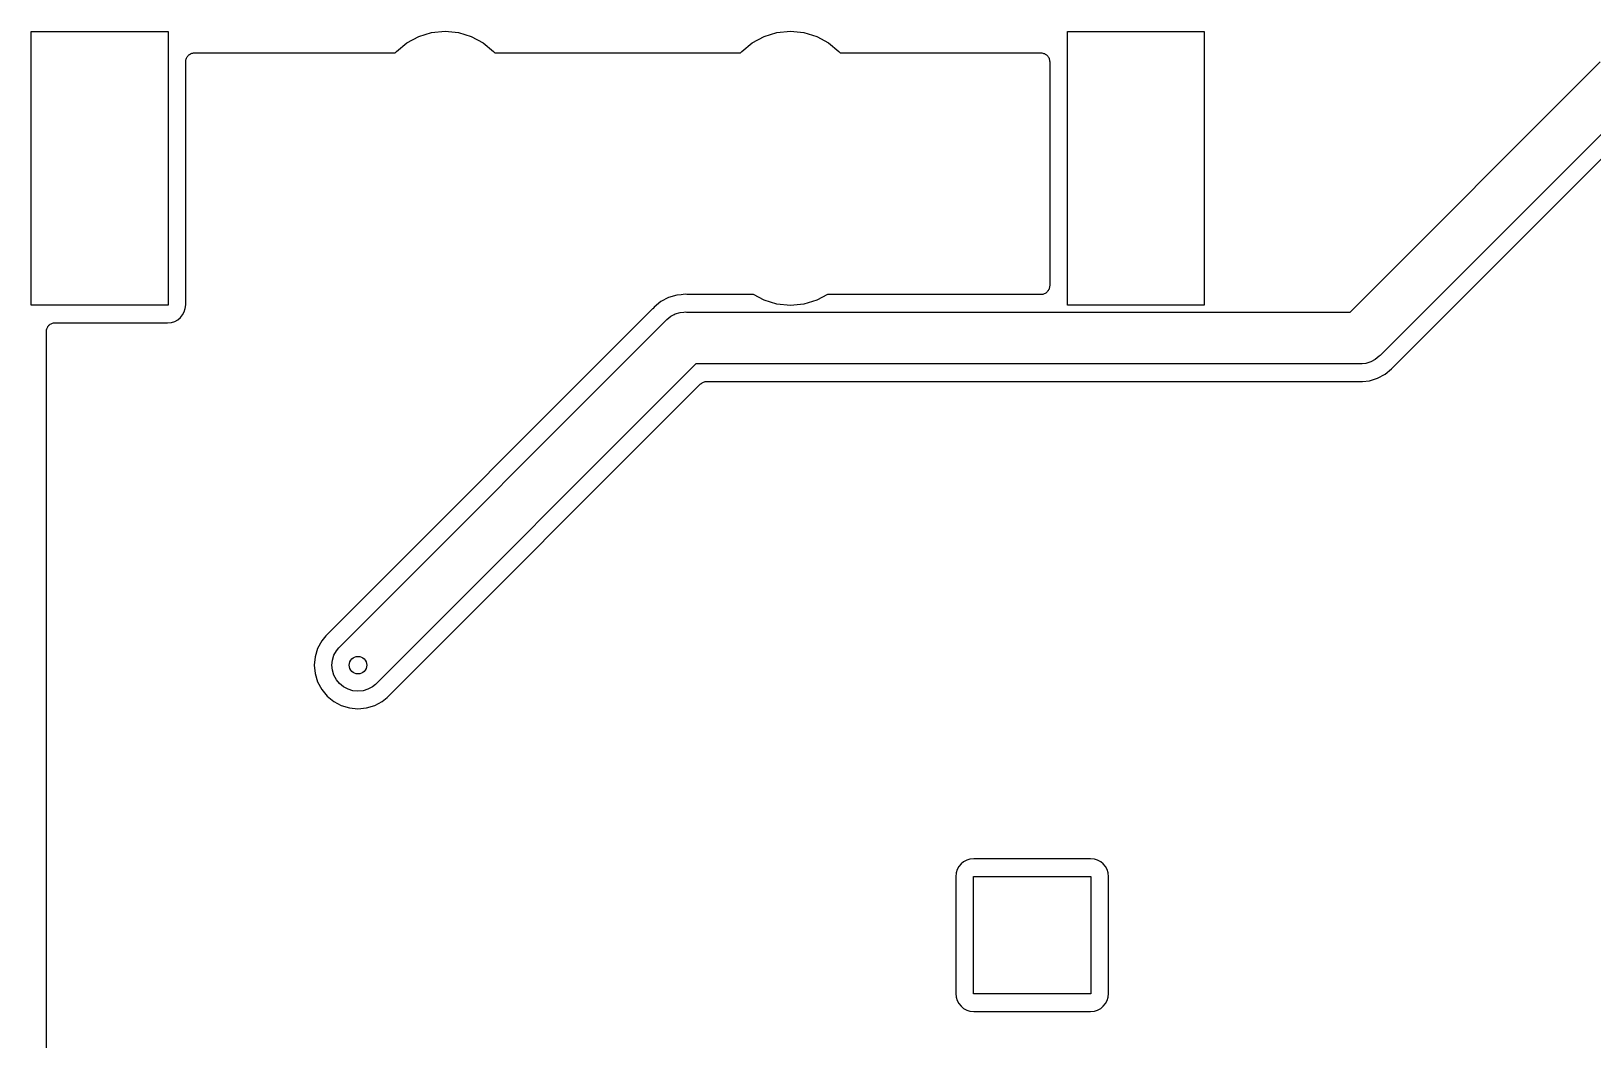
# Model space of a CAD drawing. Extents: x 150.4 to 195, y -135.4 to -96.2.
# Drawn here: x 150.41 to 173.02, y -110.81 to -96.22 of the extents above; entities that cross this region are included whole.
import ezdxf

# ---------------------------------------------------------------- set-up
doc = ezdxf.new("R2010")
doc.units = 0
doc.header["$MEASUREMENT"] = 0
doc.layers.add('BLACK', color=7, linetype='CONTINUOUS')

msp = doc.modelspace()

# ---------------------------------------------------------------- linework, layer by layer
at = {"layer": 'BLACK', "linetype": 'CONTINUOUS'}
for p, q in [((150.41, -100.18), (150.41, -96.22)), ((150.41, -96.22), (152.39, -96.22)), ((152.39, -96.22), (152.39, -100.18)), ((155.847, -96.3829), (156.019, -96.2909)), ((156.019, -96.2909), (156.206, -96.2343)), ((156.206, -96.2343), (156.4, -96.2152)), ((156.4, -96.2152), (156.594, -96.2343)), ((156.594, -96.2343), (156.781, -96.2909)), ((156.781, -96.2909), (156.953, -96.3829)), ((160.847, -96.3829), (161.019, -96.2909)), ((161.019, -96.2909), (161.206, -96.2343)), ((161.206, -96.2343), (161.4, -96.2152)), ((161.4, -96.2152), (161.594, -96.2343)), ((161.594, -96.2343), (161.781, -96.2909)), ((161.781, -96.2909), (161.953, -96.3829)), ((165.41, -100.18), (165.41, -96.22)), ((165.41, -96.22), (167.39, -96.22)), ((167.39, -96.22), (167.39, -100.18)), ((155.678, -96.529), (155.697, -96.5066)), ((155.697, -96.5066), (155.847, -96.3829)), ((156.953, -96.3829), (157.103, -96.5066)), ((157.103, -96.5066), (157.122, -96.529)), ((160.678, -96.529), (160.697, -96.5066)), ((160.697, -96.5066), (160.847, -96.3829)), ((161.953, -96.3829), (162.103, -96.5066)), ((162.103, -96.5066), (162.122, -96.529)), ((152.646, -96.6542), (152.647, -96.6423)), ((152.646, -96.6551), (152.646, -96.6542)), ((152.646, -96.656), (152.646, -96.6551)), ((152.646, -96.6551), (152.646, -96.6551)), ((152.646, -96.6551), (152.646, -96.6551)), ((152.646, -100.174), (152.646, -96.656)), ((152.647, -96.6423), (152.648, -96.6305)), ((152.648, -96.6305), (152.649, -96.63)), ((152.649, -96.6296), (152.652, -96.6182)), ((152.649, -96.63), (152.649, -96.6296)), ((152.652, -96.6182), (152.656, -96.6068)), ((152.656, -96.606), (152.662, -96.5955)), ((152.656, -96.6064), (152.656, -96.606)), ((152.656, -96.6068), (152.656, -96.6064)), ((152.662, -96.5955), (152.668, -96.585)), ((152.668, -96.5842), (152.676, -96.5751)), ((152.668, -96.5846), (152.668, -96.5842)), ((152.668, -96.585), (152.668, -96.5846)), ((152.676, -96.5751), (152.683, -96.5659)), ((152.683, -96.5659), (152.684, -96.5656)), ((152.684, -96.5653), (152.693, -96.5578)), ((152.684, -96.5656), (152.684, -96.5653)), ((152.693, -96.5578), (152.703, -96.5502)), ((152.703, -96.5497), (152.714, -96.5442)), ((152.703, -96.55), (152.703, -96.5497)), ((152.703, -96.5502), (152.703, -96.55)), ((152.714, -96.5442), (152.724, -96.5386)), ((152.724, -96.5386), (152.725, -96.5385)), ((152.725, -96.5382), (152.737, -96.5349)), ((152.725, -96.5385), (152.725, -96.5382)), ((152.737, -96.5349), (152.748, -96.5314)), ((152.748, -96.5314), (152.749, -96.5314)), ((152.749, -96.5312), (152.761, -96.5302)), ((152.749, -96.5314), (152.749, -96.5312)), ((152.761, -96.5302), (152.773, -96.529)), ((152.773, -96.529), (155.678, -96.529)), ((157.122, -96.529), (160.678, -96.529)), ((162.122, -96.529), (165.027, -96.529)), ((165.027, -96.529), (165.028, -96.529)), ((165.028, -96.529), (165.028, -96.529)), ((165.028, -96.529), (165.028, -96.529)), ((165.028, -96.529), (165.029, -96.529)), ((165.029, -96.529), (165.041, -96.5303)), ((165.041, -96.5303), (165.053, -96.5316)), ((165.053, -96.5316), (165.053, -96.5317)), ((165.053, -96.5317), (165.054, -96.5318)), ((165.054, -96.5318), (165.065, -96.5354)), ((165.065, -96.5354), (165.076, -96.5389)), ((165.076, -96.5389), (165.077, -96.5391)), ((165.077, -96.5391), (165.077, -96.5393)), ((165.077, -96.5393), (165.088, -96.545)), ((165.088, -96.545), (165.098, -96.5507)), ((165.098, -96.5507), (165.099, -96.551)), ((165.099, -96.551), (165.099, -96.5512)), ((165.099, -96.5512), (165.108, -96.5589)), ((165.108, -96.5589), (165.117, -96.5665)), ((165.117, -96.5665), (165.118, -96.5669)), ((165.118, -96.5669), (165.118, -96.5671)), ((165.118, -96.5671), (165.125, -96.5765)), ((165.125, -96.5765), (165.133, -96.5857)), ((165.133, -96.5857), (165.133, -96.5861)), ((165.133, -96.5861), (165.133, -96.5865)), ((165.133, -96.5865), (165.139, -96.5971)), ((165.139, -96.5971), (165.145, -96.6076)), ((165.145, -96.6076), (165.145, -96.608)), ((165.145, -96.608), (165.145, -96.6084)), ((165.145, -96.6084), (165.148, -96.6199)), ((165.148, -96.6199), (165.152, -96.6313)), ((165.152, -96.6313), (165.152, -96.6318)), ((165.152, -96.6318), (165.152, -96.6322)), ((165.152, -96.6322), (165.153, -96.6441)), ((165.153, -96.6441), (165.154, -96.656)), ((165.154, -96.656), (165.154, -99.899)), ((169.502, -100.28), (173.122, -96.6604)), ((173.555, -97.2875), (169.936, -100.907)), ((170.129, -101.074), (173.623, -97.5787)), ((165.153, -99.9127), (165.152, -99.9245)), ((165.154, -99.9008), (165.153, -99.9127)), ((165.154, -99.899), (165.154, -99.8999)), ((165.154, -99.8999), (165.154, -99.8999)), ((165.154, -99.8999), (165.154, -99.8999)), ((165.154, -99.8999), (165.154, -99.9008)), ((159.526, -100.129), (159.43, -100.208)), ((159.635, -100.071), (159.526, -100.129)), ((159.754, -100.035), (159.635, -100.071)), ((159.817, -100.029), (159.754, -100.035)), ((159.877, -100.023), (159.817, -100.029)), ((159.902, -100.025), (159.877, -100.023)), ((159.907, -100.025), (159.902, -100.025)), ((159.913, -100.026), (159.907, -100.025)), ((159.914, -100.026), (159.913, -100.026)), ((160.864, -100.026), (159.914, -100.026)), ((161.019, -100.109), (160.864, -100.026)), ((161.206, -100.166), (161.019, -100.109)), ((161.781, -100.109), (161.594, -100.166)), ((161.936, -100.026), (161.781, -100.109)), ((165.027, -100.026), (161.936, -100.026)), ((165.039, -100.025), (165.027, -100.026)), ((165.051, -100.024), (165.039, -100.025)), ((165.052, -100.024), (165.051, -100.024)), ((165.051, -100.024), (165.051, -100.024)), ((165.063, -100.02), (165.052, -100.024)), ((165.075, -100.017), (165.063, -100.02)), ((165.076, -100.016), (165.075, -100.017)), ((165.075, -100.017), (165.075, -100.017)), ((165.086, -100.011), (165.076, -100.016)), ((165.097, -100.005), (165.086, -100.011)), ((165.107, -99.9972), (165.097, -100.005)), ((165.097, -100.005), (165.097, -100.005)), ((165.097, -100.005), (165.097, -100.005)), ((165.116, -99.9897), (165.107, -99.9972)), ((165.117, -99.9891), (165.116, -99.9894)), ((165.116, -99.9894), (165.116, -99.9897)), ((165.124, -99.9799), (165.117, -99.9891)), ((165.132, -99.9708), (165.124, -99.9799)), ((165.138, -99.9595), (165.132, -99.97)), ((165.132, -99.97), (165.132, -99.9704)), ((165.132, -99.9704), (165.132, -99.9708)), ((165.144, -99.949), (165.138, -99.9595)), ((165.148, -99.9368), (165.144, -99.9482)), ((165.144, -99.9482), (165.144, -99.9486)), ((165.144, -99.9486), (165.144, -99.949)), ((165.151, -99.9254), (165.148, -99.9368)), ((165.152, -99.9245), (165.151, -99.925)), ((165.151, -99.925), (165.151, -99.9254)), ((152.39, -100.18), (150.41, -100.18)), ((152.532, -100.392), (152.57, -100.36)), ((152.57, -100.36), (152.602, -100.322)), ((152.602, -100.322), (152.626, -100.278)), ((152.626, -100.278), (152.64, -100.23)), ((152.64, -100.23), (152.646, -100.174)), ((159.406, -100.236), (154.674, -104.969)), ((159.41, -100.232), (159.406, -100.236)), ((159.414, -100.229), (159.41, -100.232)), ((159.415, -100.227), (159.414, -100.229)), ((159.43, -100.208), (159.415, -100.227)), ((159.611, -100.389), (159.639, -100.365)), ((159.639, -100.365), (159.668, -100.342)), ((159.668, -100.342), (159.716, -100.316)), ((159.716, -100.316), (159.733, -100.307)), ((159.733, -100.307), (159.804, -100.285)), ((159.804, -100.285), (159.859, -100.28)), ((159.859, -100.28), (159.877, -100.278)), ((159.859, -100.28), (159.859, -100.28)), ((159.877, -100.278), (159.896, -100.28)), ((159.896, -100.28), (169.502, -100.28)), ((161.4, -100.185), (161.206, -100.166)), ((161.594, -100.166), (161.4, -100.185)), ((167.39, -100.18), (165.41, -100.18)), ((150.629, -100.561), (150.63, -100.549)), ((150.629, -100.562), (150.629, -100.561)), ((150.629, -100.563), (150.629, -100.562)), ((150.629, -100.562), (150.629, -100.562)), ((150.629, -100.562), (150.629, -100.562)), ((150.629, -125.22), (150.629, -100.563)), ((150.63, -100.549), (150.632, -100.537)), ((150.632, -100.536), (150.635, -100.525)), ((150.632, -100.537), (150.632, -100.536)), ((150.632, -100.537), (150.632, -100.537)), ((150.635, -100.525), (150.639, -100.514)), ((150.639, -100.513), (150.645, -100.502)), ((150.639, -100.514), (150.639, -100.513)), ((150.639, -100.513), (150.639, -100.513)), ((150.645, -100.502), (150.651, -100.492)), ((150.651, -100.491), (150.659, -100.482)), ((150.651, -100.492), (150.651, -100.491)), ((150.651, -100.491), (150.651, -100.491)), ((150.659, -100.482), (150.667, -100.473)), ((150.667, -100.472), (150.676, -100.465)), ((150.667, -100.473), (150.667, -100.472)), ((150.667, -100.472), (150.667, -100.472)), ((150.676, -100.465), (150.686, -100.457)), ((150.686, -100.457), (150.697, -100.451)), ((150.686, -100.457), (150.686, -100.457)), ((150.686, -100.457), (150.686, -100.457)), ((150.697, -100.451), (150.708, -100.445)), ((150.708, -100.445), (150.72, -100.442)), ((150.708, -100.445), (150.708, -100.445)), ((150.708, -100.445), (150.708, -100.445)), ((150.72, -100.442), (150.731, -100.438)), ((150.731, -100.438), (150.732, -100.438)), ((150.732, -100.438), (150.744, -100.437)), ((150.732, -100.438), (150.732, -100.438)), ((150.744, -100.437), (150.756, -100.436)), ((150.756, -100.436), (152.384, -100.436)), ((152.384, -100.436), (152.44, -100.43)), ((152.44, -100.43), (152.488, -100.416)), ((152.488, -100.416), (152.532, -100.392)), ((154.862, -105.14), (159.599, -100.403)), ((159.599, -100.403), (159.611, -100.389)), ((160.033, -101.03), (155.392, -105.67)), ((169.639, -101.03), (160.033, -101.03)), ((169.657, -101.032), (169.639, -101.03)), ((169.676, -101.03), (169.657, -101.032)), ((169.731, -101.025), (169.676, -101.03)), ((169.676, -101.03), (169.676, -101.03)), ((169.802, -101.003), (169.731, -101.025)), ((169.867, -100.968), (169.802, -101.003)), ((169.924, -100.921), (169.867, -100.968)), ((169.936, -100.907), (169.924, -100.921)), ((169.781, -101.275), (169.899, -101.239)), ((169.899, -101.239), (170.009, -101.181)), ((170.009, -101.181), (170.104, -101.102)), ((170.104, -101.102), (170.12, -101.083)), ((170.12, -101.083), (170.121, -101.081)), ((170.121, -101.081), (170.125, -101.078)), ((170.125, -101.078), (170.129, -101.074)), ((155.563, -105.859), (160.101, -101.321)), ((160.101, -101.321), (160.102, -101.32)), ((160.101, -101.321), (160.101, -101.321)), ((160.101, -101.321), (160.101, -101.321)), ((160.101, -101.321), (160.101, -101.321)), ((160.102, -101.32), (160.111, -101.313)), ((160.111, -101.313), (160.12, -101.305)), ((160.12, -101.305), (160.121, -101.305)), ((160.121, -101.304), (160.132, -101.299)), ((160.121, -101.305), (160.121, -101.304)), ((160.132, -101.299), (160.142, -101.294)), ((160.142, -101.294), (160.143, -101.293)), ((160.143, -101.293), (160.155, -101.29)), ((160.143, -101.293), (160.143, -101.293)), ((160.155, -101.29), (160.166, -101.286)), ((160.166, -101.286), (160.166, -101.286)), ((160.166, -101.286), (160.167, -101.286)), ((160.167, -101.286), (160.179, -101.285)), ((160.179, -101.285), (160.19, -101.284)), ((160.19, -101.284), (169.62, -101.284)), ((169.62, -101.284), (169.622, -101.284)), ((169.622, -101.284), (169.627, -101.285)), ((169.627, -101.285), (169.633, -101.285)), ((169.633, -101.285), (169.657, -101.287)), ((169.657, -101.287), (169.682, -101.285)), ((169.682, -101.285), (169.781, -101.275)), ((154.615, -105.041), (154.556, -105.15)), ((154.674, -104.969), (154.615, -105.041)), ((154.52, -105.269), (154.508, -105.392)), ((154.556, -105.15), (154.52, -105.269)), ((154.763, -105.392), (154.771, -105.319)), ((154.771, -105.319), (154.792, -105.248)), ((154.792, -105.248), (154.827, -105.183)), ((154.827, -105.183), (154.862, -105.14)), ((154.508, -105.392), (154.52, -105.515)), ((154.52, -105.515), (154.556, -105.634)), ((154.771, -105.466), (154.763, -105.392)), ((154.792, -105.536), (154.771, -105.466)), ((154.827, -105.602), (154.792, -105.536)), ((154.556, -105.634), (154.615, -105.743)), ((154.615, -105.743), (154.693, -105.839)), ((154.874, -105.659), (154.827, -105.602)), ((154.931, -105.705), (154.874, -105.659)), ((154.996, -105.74), (154.931, -105.705)), ((155.067, -105.762), (154.996, -105.74)), ((155.14, -105.769), (155.067, -105.762)), ((155.214, -105.762), (155.14, -105.769)), ((155.284, -105.74), (155.214, -105.762)), ((155.35, -105.705), (155.284, -105.74)), ((155.392, -105.67), (155.35, -105.705)), ((154.693, -105.839), (154.789, -105.918)), ((154.789, -105.918), (154.898, -105.976)), ((154.898, -105.976), (155.017, -106.012)), ((155.017, -106.012), (155.14, -106.024)), ((155.14, -106.024), (155.263, -106.012)), ((155.263, -106.012), (155.382, -105.976)), ((155.382, -105.976), (155.491, -105.918)), ((155.491, -105.918), (155.563, -105.859)), ((163.87, -108.27), (163.838, -108.308)), ((163.908, -108.238), (163.87, -108.27)), ((163.952, -108.214), (163.908, -108.238)), ((164, -108.2), (163.952, -108.214)), ((164.056, -108.194), (164, -108.2)), ((165.744, -108.194), (164.056, -108.194)), ((165.8, -108.2), (165.744, -108.194)), ((165.848, -108.214), (165.8, -108.2)), ((165.892, -108.238), (165.848, -108.214)), ((165.93, -108.27), (165.892, -108.238)), ((165.962, -108.308), (165.93, -108.27)), ((163.8, -108.4), (163.794, -108.456)), ((163.794, -108.456), (163.794, -110.144)), ((163.814, -108.352), (163.8, -108.4)), ((163.838, -108.308), (163.814, -108.352)), ((164.05, -110.15), (164.05, -108.45)), ((164.05, -108.45), (165.75, -108.45)), ((165.75, -108.45), (165.75, -110.15)), ((165.986, -108.352), (165.962, -108.308)), ((166, -108.4), (165.986, -108.352)), ((166.006, -108.456), (166, -108.4)), ((166.006, -110.144), (166.006, -108.456)), ((163.794, -110.144), (163.8, -110.2)), ((163.8, -110.2), (163.814, -110.248)), ((163.814, -110.248), (163.838, -110.292)), ((163.838, -110.292), (163.87, -110.33)), ((165.75, -110.15), (164.05, -110.15)), ((165.93, -110.33), (165.962, -110.292)), ((165.962, -110.292), (165.986, -110.248)), ((165.986, -110.248), (166, -110.2)), ((166, -110.2), (166.006, -110.144)), ((163.87, -110.33), (163.908, -110.362)), ((163.908, -110.362), (163.952, -110.386)), ((163.952, -110.386), (164, -110.4)), ((164, -110.4), (164.056, -110.406)), ((164.056, -110.406), (165.744, -110.406)), ((165.744, -110.406), (165.8, -110.4)), ((165.8, -110.4), (165.848, -110.386)), ((165.848, -110.386), (165.892, -110.362)), ((165.892, -110.362), (165.93, -110.33))]:
    msp.add_line(p, q, dxfattribs=at)
at = {"layer": 'BLACK'}
msp.add_circle((155.14, -105.392), 0.127, dxfattribs=at)

doc.saveas('drawing.dxf')
